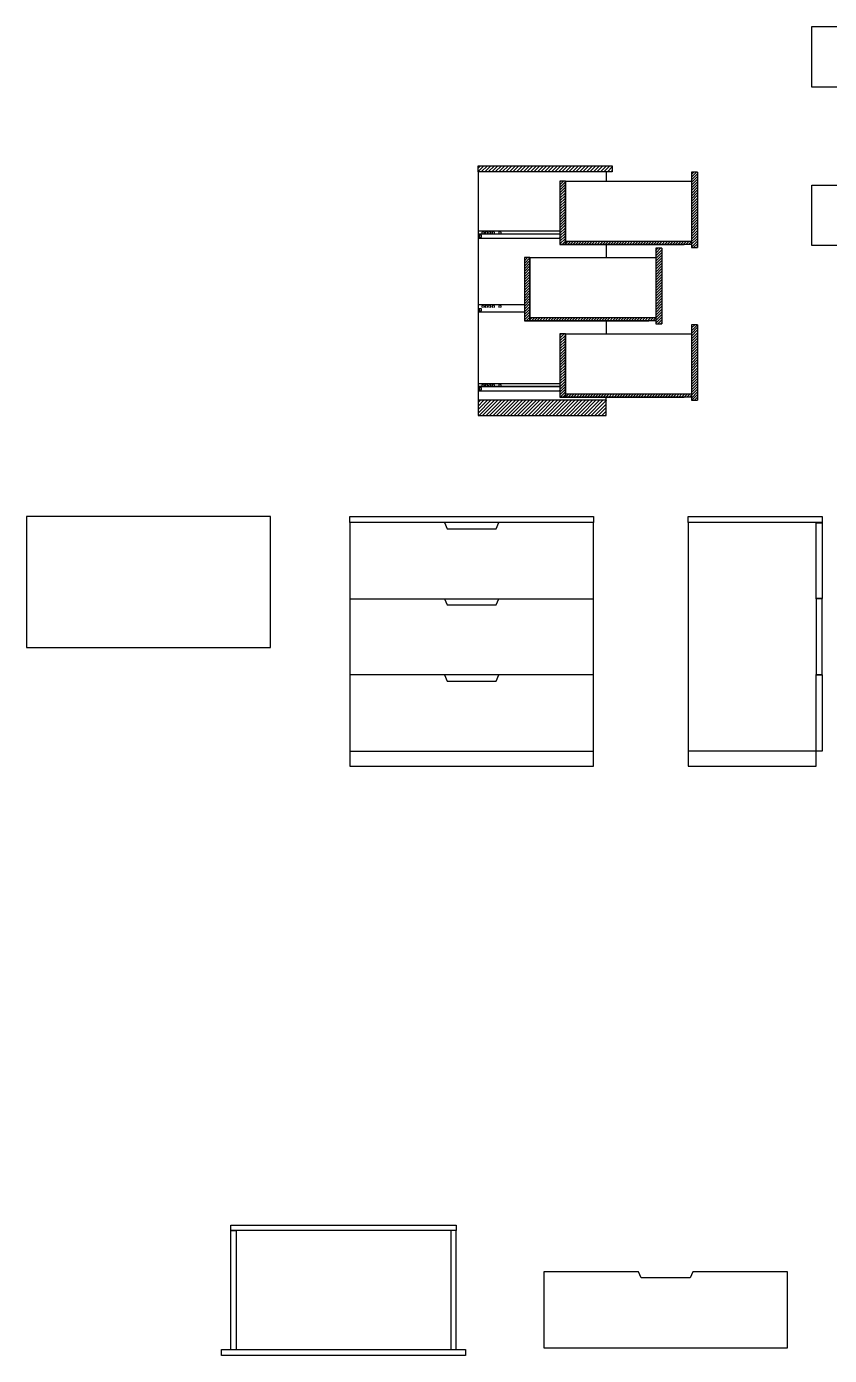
# Model space of a CAD drawing. Header units: inches. Extents: x -100 to 1215, y -98 to 906.
# Drawn here: x -99.7 to 163.8, y -97.6 to 338.5 of the extents above; entities that cross this region are included whole.
import ezdxf

# ---------------------------------------------------------------- set-up
doc = ezdxf.new("R2010")
doc.units = ezdxf.units.IN
doc.header["$MEASUREMENT"] = 0
doc.layers.get('0').update_dxf_attribs({"color": 11})
doc.layers.add('particolari', color=30, linetype='Continuous')
doc.layers.add('Viti', color=41, linetype='Continuous')

msp = doc.modelspace()

# ---------------------------------------------------------------- hatches: boundary and pattern name
h = msp.add_hatch()
h.set_pattern_fill('ANSI31', color=61, scale=6.5)
h.paths.add_polyline_path([(48.48, 292.85), (48.48, 290.85), (92.48, 290.85), (92.48, 292.85)])
h.paths.add_polyline_path([(90.48, 210.85), (90.48, 215.85), (48.48, 215.85), (48.48, 210.85)])
h = msp.add_hatch()
h.set_pattern_fill('ANSI31', color=61, scale=5)
h.paths.add_polyline_path([(118.48, 268.03), (77.16, 268.03), (77.16, 266.95), (116.16, 266.95), (118.48, 266.95)])
h.paths.add_polyline_path([(120.48, 290.75), (118.48, 290.75), (118.48, 265.95), (120.48, 265.95)])
h = msp.add_hatch()
h.set_pattern_fill('ANSI31', color=61, scale=5)
h.paths.add_polyline_path([(77.16, 287.75), (75.36, 287.75), (75.36, 266.95), (77.16, 266.95)])
h = msp.add_hatch()
h.set_pattern_fill('ANSI31', color=61, scale=5)
h.paths.add_polyline_path([(65.48, 262.73), (63.68, 262.73), (63.68, 241.93), (65.48, 241.93)])
h = msp.add_hatch()
h.set_pattern_fill('ANSI31', color=61, scale=5)
h.paths.add_polyline_path([(65.48, 243.01), (65.48, 241.93), (104.48, 241.93), (106.8, 241.93), (106.8, 243.01)])
h.paths.add_polyline_path([(108.8, 265.73), (106.8, 265.73), (106.8, 240.93), (108.8, 240.93)])
h = msp.add_hatch()
h.set_pattern_fill('ANSI31', color=61, scale=5)
h.paths.add_polyline_path([(118.48, 217.93), (77.16, 217.93), (77.16, 216.85), (116.16, 216.85), (118.48, 216.85)])
h.paths.add_polyline_path([(120.48, 240.65), (118.48, 240.65), (118.48, 215.85), (120.48, 215.85)])
h = msp.add_hatch()
h.set_pattern_fill('ANSI31', color=61, scale=5)
h.paths.add_polyline_path([(77.16, 237.65), (75.36, 237.65), (75.36, 216.85), (77.16, 216.85)])

# ---------------------------------------------------------------- linework, layer by layer
for p, q in [((48.48, 290.85), (48.48, 215.85)), ((90.48, 290.85), (90.48, 287.75)), ((120.48, 290.75), (120.48, 265.95)), ((75.36, 287.75), (75.36, 266.95)), ((77.16, 287.75), (77.16, 266.95)), ((77.16, 287.75), (118.48, 287.75)), ((118.48, 266.95), (75.36, 266.95)), ((75.36, 266.95), (116.16, 266.95)), ((90.48, 266.86), (90.48, 262.73)), ((63.68, 262.73), (63.68, 241.93)), ((65.48, 262.73), (65.48, 241.93)), ((65.48, 262.73), (106.8, 262.73)), ((90.48, 265.95), (90.48, 265.85)), ((108.8, 265.73), (108.8, 240.93)), ((118.48, 265.95), (120.48, 265.95)), ((106.8, 241.93), (63.68, 241.93)), ((63.68, 241.93), (104.48, 241.93)), ((90.48, 241.91), (90.48, 237.65)), ((106.8, 240.93), (108.8, 240.93)), ((120.48, 240.65), (120.48, 215.85)), ((75.36, 237.65), (75.36, 216.85)), ((77.16, 237.65), (77.16, 216.85)), ((77.16, 237.65), (118.48, 237.65)), ((118.48, 216.85), (75.36, 216.85)), ((118.48, 216.85), (75.36, 216.85)), ((75.36, 216.85), (116.16, 216.85)), ((90.48, 215.85), (90.48, 216.85)), ((90.48, 215.85), (90.48, 215.75)), ((118.48, 215.85), (120.48, 215.85)), ((6.39, 175.71), (6.39, 177.71)), ((6.39, 177.71), (86.39, 177.71)), ((86.39, 175.71), (6.39, 175.71)), ((6.39, 175.71), (6.39, 100.71)), ((86.39, 177.71), (86.39, 175.71)), ((86.39, 100.71), (86.39, 175.71)), ((117.41, 175.71), (117.41, 100.71)), ((6.39, 150.71), (86.39, 150.71)), ((86.39, 125.71), (6.39, 125.71)), ((6.39, 100.71), (86.39, 100.71)), ((6.39, 100.71), (6.39, 95.71)), ((86.39, 95.71), (86.39, 100.71)), ((6.39, 95.71), (86.39, 95.71)), ((-35.67, -97.64), (-35.67, -95.64)), ((44.33, -97.64), (-35.67, -97.64))]:
    msp.add_line(p, q)
for points in [[(48.48, 290.85), (48.48, 292.85), (92.48, 292.85), (92.48, 290.85)], [(48.48, 215.85), (48.48, 210.85), (90.48, 210.85), (90.48, 215.85)], [(-19.67, 177.71), (-99.67, 177.71), (-99.67, 134.71), (-19.67, 134.71)], [(117.41, 175.71), (117.41, 177.71), (161.41, 177.71), (161.41, 175.71)], [(161.41, 150.81), (159.41, 150.81), (159.41, 150.71), (159.41, 175.71), (159.41, 175.61), (161.41, 175.61)], [(159.41, 150.71), (159.41, 125.71), (161.41, 125.71), (161.41, 100.71), (159.41, 100.71), (159.41, 125.71), (159.41, 125.81), (161.41, 125.81), (161.41, 150.71)], [(117.41, 100.71), (117.41, 95.71), (159.41, 95.71), (159.41, 100.71)], [(41.33, -56.64), (-32.67, -56.64), (-32.67, -54.84), (41.33, -54.84)], [(119, -70.19), (118.04, -72.19), (102.04, -72.19), (101.08, -70.19), (70.04, -70.19), (70.04, -95.19), (150.04, -95.19), (150.04, -70.19)]]:
    msp.add_lwpolyline(points, close=True)
for points in [[(120.48, 290.75), (118.48, 290.75), (118.48, 265.95)], [(77.16, 287.75), (75.36, 287.75), (75.36, 266.95), (77.16, 266.95), (77.16, 287.75)], [(77.16, 268.03), (118.48, 268.03), (118.48, 266.95), (77.16, 266.95)], [(65.48, 262.73), (63.68, 262.73), (63.68, 241.93), (65.48, 241.93), (65.48, 262.73)], [(108.8, 265.73), (106.8, 265.73), (106.8, 240.93)], [(65.48, 243.01), (106.8, 243.01), (106.8, 241.93), (65.48, 241.93)], [(120.48, 240.65), (118.48, 240.65), (118.48, 215.85)], [(77.16, 237.65), (75.36, 237.65), (75.36, 216.85), (77.16, 216.85), (77.16, 237.65)], [(77.16, 217.93), (118.48, 217.93), (118.48, 216.85), (77.16, 216.85)], [(37.43, 175.71), (38.39, 173.71), (54.39, 173.71), (55.35, 175.71)], [(37.43, 150.71), (38.39, 148.71), (54.39, 148.71), (55.35, 150.71)], [(37.43, 125.71), (38.39, 123.71), (54.39, 123.71), (55.35, 125.71)], [(-32.67, -95.64), (-32.67, -56.64), (-30.87, -56.64), (-30.87, -95.64)], [(41.33, -95.64), (41.33, -56.64), (39.53, -56.64), (39.53, -95.64)], [(-35.67, -95.64), (44.33, -95.64), (44.33, -97.64), (42.33, -97.64)]]:
    msp.add_lwpolyline(points)
at = {"layer": 'particolari'}
for points in [[(158.05, 338.5), (177.11, 338.5), (177.11, 318.63), (158.05, 318.63)], [(158.05, 286.46), (177.11, 286.46), (177.11, 266.6), (158.05, 266.6)]]:
    msp.add_lwpolyline(points, close=True, dxfattribs=at)
at = {"layer": 'Viti'}
for p, q in [((48.48, 271.31), (48.48, 269.03)), ((48.48, 270.53), (75.36, 270.53)), ((48.48, 270.43), (75.36, 270.43)), ((48.68, 271.51), (75.16, 271.51)), ((75.36, 271.31), (75.36, 269.58)), ((48.48, 269.03), (75.16, 269.03)), ((75.36, 269.58), (75.36, 269.23)), ((48.48, 247.11), (48.48, 244.83)), ((48.48, 244.83), (63.68, 244.83)), ((48.68, 247.31), (63.68, 247.31)), ((48.48, 221.21), (48.48, 218.93)), ((48.48, 220.43), (75.36, 220.43)), ((48.48, 220.33), (75.36, 220.33)), ((48.48, 218.93), (75.16, 218.93)), ((48.68, 221.41), (75.16, 221.41)), ((75.36, 221.21), (75.36, 219.48)), ((75.36, 219.48), (75.36, 219.13))]:
    msp.add_line(p, q, dxfattribs=at)
for points in [[(48.88, 269.36), (49.58, 269.36), (49.58, 270.06), (48.88, 270.06)], [(48.88, 245.16), (49.58, 245.16), (49.58, 245.86), (48.88, 245.86)], [(48.88, 219.26), (49.58, 219.26), (49.58, 219.96), (48.88, 219.96)]]:
    msp.add_lwpolyline(points, close=True, dxfattribs=at)
for centre, radius, start, end in [((48.68, 271.31), 0.2, 90, 180), ((50.15, 270.85), 0.4, 305.9035, 234.0965), ((51.24, 270.85), 0.4, 305.7832, 234.2168), ((52.34, 270.85), 0.4, 305.7832, 234.2168), ((53.44, 270.85), 0.4, 305.7832, 234.2168), ((55.64, 270.85), 0.4, 305.7832, 234.2168), ((75.16, 271.31), 0.2, 0, 90), ((75.16, 269.23), 0.2, 270, 0), ((48.68, 247.11), 0.2, 90, 180), ((50.15, 246.65), 0.4, 305.9035, 234.0965), ((51.24, 246.65), 0.4, 305.7832, 234.2168), ((52.34, 246.65), 0.4, 305.7832, 234.2168), ((53.44, 246.65), 0.4, 305.7832, 234.2168), ((55.64, 246.65), 0.4, 305.7832, 234.2168), ((48.68, 221.21), 0.2, 90, 180), ((50.15, 220.75), 0.4, 305.9035, 234.0965), ((51.24, 220.75), 0.4, 305.7832, 234.2168), ((52.34, 220.75), 0.4, 305.7832, 234.2168), ((53.44, 220.75), 0.4, 305.7832, 234.2168), ((55.64, 220.75), 0.4, 305.7832, 234.2168), ((75.16, 221.21), 0.2, 0, 90), ((75.16, 219.13), 0.2, 270, 0)]:
    msp.add_arc(centre, radius, start, end, dxfattribs=at)

doc.saveas('drawing.dxf')
